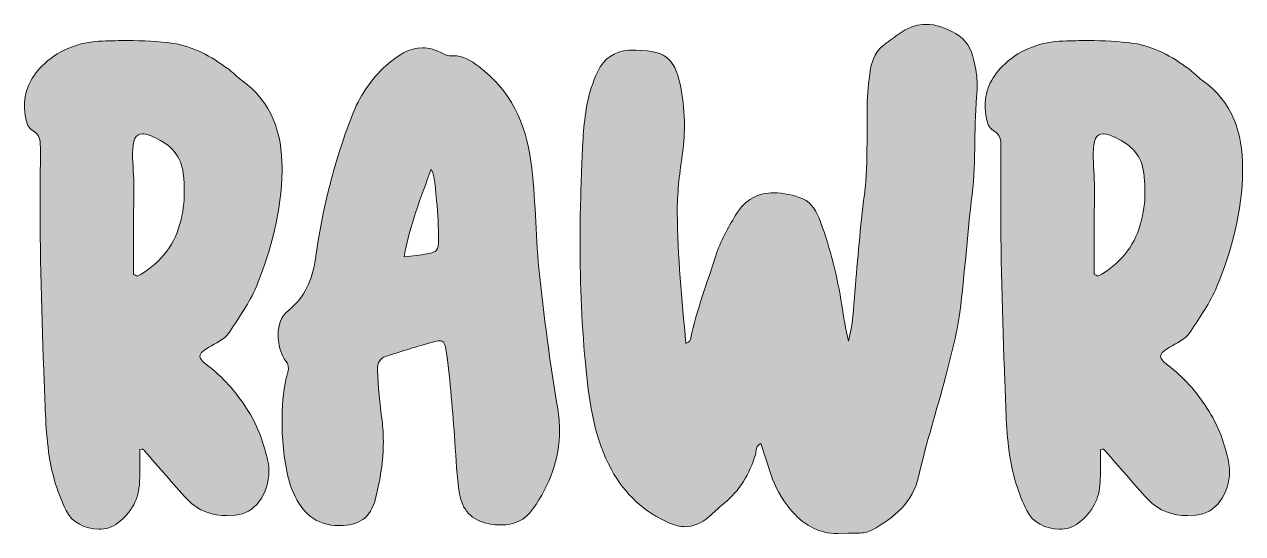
# Model space of a CAD drawing. Header units: inches. Extents: x 263 to 817, y -897 to -183.
# Drawn here: x 314.2 to 512.2, y -265.4 to -182.7 of the extents above; entities that cross this region are included whole.
import ezdxf

# ---------------------------------------------------------------- set-up
doc = ezdxf.new("R2010")
doc.units = ezdxf.units.IN
doc.header["$MEASUREMENT"] = 0
doc.layers.add('Layer 1', color=7, linetype='Continuous')

# ---------------------------------------------------------------- blocks, each defined once
blk = doc.blocks.new('block 4')
at = {"layer": 'Layer 1', "true_color": 0xce0100}
h = blk.add_hatch(color=12, dxfattribs=at)
h.dxf.hatch_style = 2
edge = h.paths.add_edge_path()
edge.add_spline(control_points=[(438.59, -261.38), (437.26, -259.66), (436.17, -257.87), (435.5, -255.78), (435.5, -255.78), (433.87, -250.77), (433.87, -250.77), (433, -251.18), (433.16, -251.98), (433, -252.56), (432.08, -255.74), (430.45, -258.45), (427.86, -260.54), (427.02, -261.21), (426.27, -262), (425.44, -262.71), (424.23, -263.76), (422.93, -264.3), (421.55, -264.3), (420.76, -264.3), (419.92, -264.09), (419.05, -263.72), (414.91, -261.92), (411.78, -258.99), (409.61, -255.03), (406.89, -249.97), (406.06, -244.46), (405.51, -238.9), (404.8, -231.97), (404.51, -225.04), (404.51, -218.06), (404.51, -213.93), (404.64, -209.75), (404.8, -205.62), (404.93, -202.31), (405.05, -199.02), (405.64, -195.8), (405.97, -193.88), (406.6, -192.08), (407.39, -190.33), (408.4, -188.2), (410.07, -187.07), (412.41, -186.9), (412.41, -186.9), (413.62, -186.9), (413.62, -186.9), (418.84, -186.9), (420.05, -188.61), (420.93, -193.21), (421.3, -195.17), (421.47, -197.18), (421.47, -199.14), (421.47, -200.81), (421.34, -202.48), (421.09, -204.15), (420.63, -207.2), (420.3, -210.25), (420.3, -213.3), (420.38, -220.36), (421.05, -227.38), (421.72, -234.52), (422.35, -234.23), (422.47, -233.93), (422.51, -233.64), (423.47, -229.09), (425.15, -224.7), (426.56, -220.28), (427.32, -217.89), (428.53, -215.81), (429.78, -213.68), (431.37, -211), (433.62, -210.04), (436.01, -210.04), (437.55, -210.04), (439.18, -210.42), (440.68, -211.04), (442.23, -211.67), (443.02, -213.22), (443.57, -214.76), (445.19, -219.15), (446.32, -223.66), (447.03, -228.3), (447.32, -230.26), (447.66, -232.18), (448.12, -234.14), (448.83, -231.51), (448.95, -228.8), (449.16, -226.12), (449.62, -220.86), (450.04, -215.6), (450.71, -210.33), (451.08, -207.54), (451.13, -204.7), (451.13, -201.9), (451.13, -201.9), (451.13, -195.88), (451.13, -195.88), (451.17, -193.96), (451.42, -192.08), (451.67, -190.2), (451.88, -188.36), (452.71, -186.82), (454.22, -185.73), (455.09, -185.11), (455.97, -184.48), (456.85, -183.9), (458.14, -183.02), (459.44, -182.68), (460.69, -182.68), (462.32, -182.68), (463.91, -183.27), (465.49, -184.15), (467.21, -185.11), (468.12, -186.69), (468.5, -188.57), (468.79, -189.87), (469.04, -191.16), (469.04, -192.5), (469.04, -192.5), (469, -193.38), (469, -193.38), (468.46, -199.02), (468.88, -204.7), (468.21, -210.33), (467.41, -216.72), (467.04, -223.11), (466.2, -229.51), (465.74, -233.06), (464.74, -236.57), (463.86, -240.03), (462.49, -245.34), (460.77, -250.6), (459.56, -255.99), (458.56, -260.41), (455.55, -262.84), (451.92, -264.84), (451.21, -265.22), (450.46, -265.34), (449.7, -265.34), (449.7, -265.34), (448.08, -265.34), (448.08, -265.34), (448.08, -265.34), (446.41, -265.43), (446.41, -265.43), (443.19, -265.43), (440.64, -263.88), (438.59, -261.38)], knot_values=[0, 0, 0, 0, 1, 1, 1, 2, 2, 2, 3, 3, 3, 4, 4, 4, 5, 5, 5, 6, 6, 6, 7, 7, 7, 8, 8, 8, 9, 9, 9, 10, 10, 10, 11, 11, 11, 12, 12, 12, 13, 13, 13, 14, 14, 14, 15, 15, 15, 16, 16, 16, 17, 17, 17, 18, 18, 18, 19, 19, 19, 20, 20, 20, 21, 21, 21, 22, 22, 22, 23, 23, 23, 24, 24, 24, 25, 25, 25, 26, 26, 26, 27, 27, 27, 28, 28, 28, 29, 29, 29, 30, 30, 30, 31, 31, 31, 32, 32, 32, 33, 33, 33, 34, 34, 34, 35, 35, 35, 36, 36, 36, 37, 37, 37, 38, 38, 38, 39, 39, 39, 40, 40, 40, 41, 41, 41, 42, 42, 42, 43, 43, 43, 44, 44, 44, 45, 45, 45, 46, 46, 46, 47, 47, 47, 48, 48, 48, 49, 49, 49, 49], degree=3, periodic=1)
h = blk.add_hatch(color=12, dxfattribs=at)
h.dxf.hatch_style = 2
edge = h.paths.add_edge_path()
edge.add_spline(control_points=[(321.01, -261.67), (319.68, -258.87), (318.76, -255.95), (318.3, -252.9), (317.67, -248.89), (317.63, -244.83), (317.46, -240.78), (317.04, -230.26), (316.79, -219.73), (316.79, -209.21), (316.79, -209.21), (316.84, -202.65), (316.84, -202.65), (316.84, -201.56), (316.79, -200.52), (315.58, -199.93), (314.87, -199.56), (314.66, -198.72), (314.5, -197.97), (314.33, -197.22), (314.25, -196.51), (314.25, -195.84), (314.25, -193.21), (315.46, -191), (317.5, -189.07), (320.14, -186.65), (323.43, -185.52), (326.94, -185.4), (328.32, -185.36), (329.66, -185.31), (331.04, -185.31), (333.5, -185.31), (335.97, -185.44), (338.39, -185.77), (341.65, -186.23), (344.61, -187.9), (347.29, -189.87), (348.08, -190.45), (348.75, -191.21), (349.58, -191.79), (354.51, -195.3), (356.1, -200.39), (356.1, -205.99), (356.1, -205.99), (356.1, -206.45), (356.1, -206.45), (356.01, -213.01), (354.39, -219.32), (351.88, -225.37), (350.84, -227.96), (349.12, -230.17), (347.7, -232.51), (347.03, -233.68), (345.78, -234.23), (344.65, -234.9), (343.4, -235.61), (342.77, -236.06), (342.77, -236.61), (342.77, -237.07), (343.32, -237.61), (344.36, -238.4), (346.95, -240.37), (348.91, -242.83), (350.67, -245.59), (352.26, -248.09), (353.17, -250.81), (353.8, -253.65), (353.93, -254.23), (353.97, -254.82), (353.97, -255.36), (353.97, -257.07), (353.47, -258.7), (352.38, -260.21), (351.42, -261.54), (350.08, -262.29), (348.54, -262.42), (348.54, -262.42), (347.2, -262.5), (347.2, -262.5), (344.78, -262.5), (342.48, -261.79), (340.73, -259.87), (338.35, -257.28), (336.09, -254.61), (333.75, -251.98), (333.67, -251.85), (333.59, -251.69), (333.33, -251.69), (333.33, -251.69), (333, -251.73), (333, -251.73), (333, -251.73), (333, -254.36), (333, -254.36), (333, -255.28), (333, -256.16), (332.96, -257.07), (332.83, -259.79), (331.71, -261.92), (329.45, -263.67), (328.57, -264.38), (327.44, -264.72), (326.32, -264.72), (324.15, -264.72), (321.93, -263.55), (321.01, -261.67)], knot_values=[0, 0, 0, 0, 1, 1, 1, 2, 2, 2, 3, 3, 3, 4, 4, 4, 5, 5, 5, 6, 6, 6, 7, 7, 7, 8, 8, 8, 9, 9, 9, 10, 10, 10, 11, 11, 11, 12, 12, 12, 13, 13, 13, 14, 14, 14, 15, 15, 15, 16, 16, 16, 17, 17, 17, 18, 18, 18, 19, 19, 19, 20, 20, 20, 21, 21, 21, 22, 22, 22, 23, 23, 23, 24, 24, 24, 25, 25, 25, 26, 26, 26, 27, 27, 27, 28, 28, 28, 29, 29, 29, 30, 30, 30, 31, 31, 31, 32, 32, 32, 33, 33, 33, 34, 34, 34, 35, 35, 35, 35], degree=3, periodic=1)
edge = h.paths.add_edge_path()
edge.add_spline(control_points=[(339.52, -215.1), (340.02, -213.34), (340.23, -211.59), (340.23, -209.75), (340.23, -208.96), (340.19, -208.16), (340.1, -207.37), (339.89, -204.45), (338.43, -202.57), (335.92, -201.31), (334.84, -200.77), (334.04, -200.48), (333.42, -200.48), (332.29, -200.48), (331.87, -201.48), (331.83, -203.65), (331.83, -205.53), (332.04, -207.41), (332.04, -209.33), (332.04, -209.33), (331.96, -215.6), (331.96, -215.6), (331.96, -215.6), (332, -223.32), (332, -223.32), (332.21, -223.41), (332.42, -223.49), (332.58, -223.62), (336.05, -221.74), (338.43, -218.94), (339.52, -215.1)], knot_values=[0, 0, 0, 0, 1, 1, 1, 2, 2, 2, 3, 3, 3, 4, 4, 4, 5, 5, 5, 6, 6, 6, 7, 7, 7, 8, 8, 8, 9, 9, 9, 10, 10, 10, 10], degree=3, periodic=1)
h = blk.add_hatch(color=12, dxfattribs=at)
h.dxf.hatch_style = 2
edge = h.paths.add_edge_path()
edge.add_spline(control_points=[(477.07, -261.67), (475.73, -258.87), (474.81, -255.95), (474.35, -252.9), (473.72, -248.89), (473.68, -244.83), (473.52, -240.78), (473.1, -230.26), (472.85, -219.73), (472.85, -209.21), (472.85, -209.21), (472.89, -202.65), (472.89, -202.65), (472.89, -201.56), (472.85, -200.52), (471.63, -199.93), (470.93, -199.56), (470.72, -198.72), (470.55, -197.97), (470.38, -197.22), (470.3, -196.51), (470.3, -195.84), (470.3, -193.21), (471.51, -191), (473.56, -189.07), (476.19, -186.65), (479.49, -185.52), (483, -185.4), (484.37, -185.36), (485.71, -185.31), (487.09, -185.31), (489.55, -185.31), (492.02, -185.44), (494.44, -185.77), (497.7, -186.23), (500.66, -187.9), (503.34, -189.87), (504.13, -190.45), (504.8, -191.21), (505.63, -191.79), (510.56, -195.3), (512.15, -200.39), (512.15, -205.99), (512.15, -205.99), (512.15, -206.45), (512.15, -206.45), (512.07, -213.01), (510.44, -219.32), (507.93, -225.37), (506.89, -227.96), (505.17, -230.17), (503.76, -232.51), (503.09, -233.68), (501.83, -234.23), (500.71, -234.9), (499.45, -235.61), (498.83, -236.06), (498.83, -236.61), (498.83, -237.07), (499.37, -237.61), (500.41, -238.4), (503, -240.37), (504.97, -242.83), (506.72, -245.59), (508.31, -248.09), (509.23, -250.81), (509.85, -253.65), (509.98, -254.23), (510.02, -254.82), (510.02, -255.36), (510.02, -257.07), (509.52, -258.7), (508.43, -260.21), (507.47, -261.54), (506.14, -262.29), (504.59, -262.42), (504.59, -262.42), (503.25, -262.5), (503.25, -262.5), (500.83, -262.5), (498.53, -261.79), (496.78, -259.87), (494.4, -257.28), (492.14, -254.61), (489.8, -251.98), (489.72, -251.85), (489.64, -251.69), (489.39, -251.69), (489.39, -251.69), (489.05, -251.73), (489.05, -251.73), (489.05, -251.73), (489.05, -254.36), (489.05, -254.36), (489.05, -255.28), (489.05, -256.16), (489.01, -257.07), (488.89, -259.79), (487.76, -261.92), (485.5, -263.67), (484.63, -264.38), (483.5, -264.72), (482.37, -264.72), (480.2, -264.72), (477.98, -263.55), (477.07, -261.67)], knot_values=[0, 0, 0, 0, 1, 1, 1, 2, 2, 2, 3, 3, 3, 4, 4, 4, 5, 5, 5, 6, 6, 6, 7, 7, 7, 8, 8, 8, 9, 9, 9, 10, 10, 10, 11, 11, 11, 12, 12, 12, 13, 13, 13, 14, 14, 14, 15, 15, 15, 16, 16, 16, 17, 17, 17, 18, 18, 18, 19, 19, 19, 20, 20, 20, 21, 21, 21, 22, 22, 22, 23, 23, 23, 24, 24, 24, 25, 25, 25, 26, 26, 26, 27, 27, 27, 28, 28, 28, 29, 29, 29, 30, 30, 30, 31, 31, 31, 32, 32, 32, 33, 33, 33, 34, 34, 34, 35, 35, 35, 35], degree=3, periodic=1)
edge = h.paths.add_edge_path()
edge.add_spline(control_points=[(495.57, -215.1), (496.07, -213.34), (496.28, -211.59), (496.28, -209.75), (496.28, -208.96), (496.24, -208.16), (496.15, -207.37), (495.95, -204.45), (494.48, -202.57), (491.98, -201.31), (490.89, -200.77), (490.1, -200.48), (489.47, -200.48), (488.34, -200.48), (487.93, -201.48), (487.88, -203.65), (487.88, -205.53), (488.09, -207.41), (488.09, -209.33), (488.09, -209.33), (488.01, -215.6), (488.01, -215.6), (488.01, -215.6), (488.05, -223.32), (488.05, -223.32), (488.26, -223.41), (488.47, -223.49), (488.64, -223.62), (492.1, -221.74), (494.48, -218.94), (495.57, -215.1)], knot_values=[0, 0, 0, 0, 1, 1, 1, 2, 2, 2, 3, 3, 3, 4, 4, 4, 5, 5, 5, 6, 6, 6, 7, 7, 7, 8, 8, 8, 9, 9, 9, 10, 10, 10, 10], degree=3, periodic=1)
h = blk.add_hatch(color=12, dxfattribs=at)
h.dxf.hatch_style = 2
edge = h.paths.add_edge_path()
edge.add_spline(control_points=[(365.37, -264.13), (361.53, -264.13), (359.36, -261.96), (357.94, -258.79), (356.64, -255.74), (356.39, -252.39), (356.14, -249.14), (356.14, -249.14), (356.14, -246.34), (356.14, -246.34), (356.14, -243.96), (356.35, -241.58), (357.02, -239.32), (357.1, -239.07), (357.14, -238.82), (357.14, -238.57), (357.14, -238.15), (357.02, -237.78), (356.73, -237.4), (355.98, -236.4), (355.64, -235.19), (355.52, -233.98), (355.47, -233.64), (355.47, -233.31), (355.47, -233.02), (355.47, -231.51), (355.93, -230.17), (357.14, -229.17), (359.82, -226.96), (361.03, -224.24), (361.53, -220.74), (362.62, -212.84), (364.54, -205.11), (367.42, -197.64), (368.63, -194.42), (370.51, -191.66), (373.02, -189.37), (374.85, -187.7), (376.78, -186.48), (378.91, -186.48), (379.99, -186.48), (381.12, -186.78), (382.33, -187.49), (382.62, -187.65), (382.96, -187.78), (383.29, -187.78), (383.29, -187.78), (383.88, -187.78), (383.88, -187.78), (385.51, -187.78), (386.8, -188.57), (388.05, -189.53), (393.19, -193.38), (395.7, -198.72), (396.53, -204.99), (397.33, -210.75), (397.24, -216.6), (397.83, -222.36), (398.62, -230.01), (399.62, -237.57), (400.88, -245.13), (401.09, -246.34), (401.17, -247.51), (401.17, -248.64), (401.17, -253.27), (399.62, -257.53), (396.87, -261.42), (395.61, -263.26), (393.78, -264.01), (391.65, -264.01), (391.06, -264.01), (390.39, -263.97), (389.72, -263.84), (386.84, -263.3), (385.38, -261.5), (384.92, -258.95), (384.46, -256.16), (384.38, -253.31), (384.17, -250.47), (383.83, -245.59), (383.46, -240.7), (382.79, -235.86), (382.62, -234.6), (382.41, -234.1), (381.71, -234.1), (381.41, -234.1), (381.08, -234.19), (380.58, -234.31), (378.07, -234.98), (375.61, -235.81), (373.1, -236.57), (371.97, -236.9), (371.6, -237.65), (371.6, -238.82), (371.68, -241.58), (372.01, -244.33), (372.35, -247.05), (372.51, -248.18), (372.56, -249.31), (372.56, -250.43), (372.56, -253.61), (372.06, -256.7), (371.26, -259.79), (370.51, -262.88), (368.55, -264.13), (365.46, -264.13), (365.46, -264.13), (365.37, -264.13), (365.37, -264.13)], knot_values=[0, 0, 0, 0, 1, 1, 1, 2, 2, 2, 3, 3, 3, 4, 4, 4, 5, 5, 5, 6, 6, 6, 7, 7, 7, 8, 8, 8, 9, 9, 9, 10, 10, 10, 11, 11, 11, 12, 12, 12, 13, 13, 13, 14, 14, 14, 15, 15, 15, 16, 16, 16, 17, 17, 17, 18, 18, 18, 19, 19, 19, 20, 20, 20, 21, 21, 21, 22, 22, 22, 23, 23, 23, 24, 24, 24, 25, 25, 25, 26, 26, 26, 27, 27, 27, 28, 28, 28, 29, 29, 29, 30, 30, 30, 31, 31, 31, 32, 32, 32, 33, 33, 33, 34, 34, 34, 35, 35, 35, 36, 36, 36, 36], degree=3, periodic=1)
edge = h.paths.add_edge_path()
edge.add_spline(control_points=[(379.66, -219.98), (381.25, -219.73), (381.54, -219.4), (381.54, -217.69), (381.5, -215.6), (381.45, -213.43), (381.2, -211.34), (380.99, -209.62), (381.08, -207.87), (380.33, -206.2), (378.66, -210.79), (376.86, -215.35), (375.94, -220.44), (377.4, -220.28), (378.53, -220.15), (379.66, -219.98)], knot_values=[0, 0, 0, 0, 1, 1, 1, 2, 2, 2, 3, 3, 3, 4, 4, 4, 5, 5, 5, 5], degree=3, periodic=1)
at = {"layer": 'Layer 1', "lineweight": 0}
for points, knots in [([(438.59, -261.38), (437.26, -259.66), (436.17, -257.87), (435.5, -255.78), (435.5, -255.78), (433.87, -250.77), (433.87, -250.77), (433, -251.18), (433.16, -251.98), (433, -252.56), (432.08, -255.74), (430.45, -258.45), (427.86, -260.54), (427.02, -261.21), (426.27, -262), (425.44, -262.71), (424.23, -263.76), (422.93, -264.3), (421.55, -264.3), (420.76, -264.3), (419.92, -264.09), (419.05, -263.72), (414.91, -261.92), (411.78, -258.99), (409.61, -255.03), (406.89, -249.97), (406.06, -244.46), (405.51, -238.9), (404.8, -231.97), (404.51, -225.04), (404.51, -218.06), (404.51, -213.93), (404.64, -209.75), (404.8, -205.62), (404.93, -202.31), (405.05, -199.02), (405.64, -195.8), (405.97, -193.88), (406.6, -192.08), (407.39, -190.33), (408.4, -188.2), (410.07, -187.07), (412.41, -186.9), (412.41, -186.9), (413.62, -186.9), (413.62, -186.9), (418.84, -186.9), (420.05, -188.61), (420.93, -193.21), (421.3, -195.17), (421.47, -197.18), (421.47, -199.14), (421.47, -200.81), (421.34, -202.48), (421.09, -204.15), (420.63, -207.2), (420.3, -210.25), (420.3, -213.3), (420.38, -220.36), (421.05, -227.38), (421.72, -234.52), (422.35, -234.23), (422.47, -233.93), (422.51, -233.64), (423.47, -229.09), (425.15, -224.7), (426.56, -220.28), (427.32, -217.89), (428.53, -215.81), (429.78, -213.68), (431.37, -211), (433.62, -210.04), (436.01, -210.04), (437.55, -210.04), (439.18, -210.42), (440.68, -211.04), (442.23, -211.67), (443.02, -213.22), (443.57, -214.76), (445.19, -219.15), (446.32, -223.66), (447.03, -228.3), (447.32, -230.26), (447.66, -232.18), (448.12, -234.14), (448.83, -231.51), (448.95, -228.8), (449.16, -226.12), (449.62, -220.86), (450.04, -215.6), (450.71, -210.33), (451.08, -207.54), (451.13, -204.7), (451.13, -201.9), (451.13, -201.9), (451.13, -195.88), (451.13, -195.88), (451.17, -193.96), (451.42, -192.08), (451.67, -190.2), (451.88, -188.36), (452.71, -186.82), (454.22, -185.73), (455.09, -185.11), (455.97, -184.48), (456.85, -183.9), (458.14, -183.02), (459.44, -182.68), (460.69, -182.68), (462.32, -182.68), (463.91, -183.27), (465.49, -184.15), (467.21, -185.11), (468.12, -186.69), (468.5, -188.57), (468.79, -189.87), (469.04, -191.16), (469.04, -192.5), (469.04, -192.5), (469, -193.38), (469, -193.38), (468.46, -199.02), (468.88, -204.7), (468.21, -210.33), (467.41, -216.72), (467.04, -223.11), (466.2, -229.51), (465.74, -233.06), (464.74, -236.57), (463.86, -240.03), (462.49, -245.34), (460.77, -250.6), (459.56, -255.99), (458.56, -260.41), (455.55, -262.84), (451.92, -264.84), (451.21, -265.22), (450.46, -265.34), (449.7, -265.34), (449.7, -265.34), (448.08, -265.34), (448.08, -265.34), (448.08, -265.34), (446.41, -265.43), (446.41, -265.43), (443.19, -265.43), (440.64, -263.88), (438.59, -261.38)], [0, 0, 0, 0, 1, 1, 1, 2, 2, 2, 3, 3, 3, 4, 4, 4, 5, 5, 5, 6, 6, 6, 7, 7, 7, 8, 8, 8, 9, 9, 9, 10, 10, 10, 11, 11, 11, 12, 12, 12, 13, 13, 13, 14, 14, 14, 15, 15, 15, 16, 16, 16, 17, 17, 17, 18, 18, 18, 19, 19, 19, 20, 20, 20, 21, 21, 21, 22, 22, 22, 23, 23, 23, 24, 24, 24, 25, 25, 25, 26, 26, 26, 27, 27, 27, 28, 28, 28, 29, 29, 29, 30, 30, 30, 31, 31, 31, 32, 32, 32, 33, 33, 33, 34, 34, 34, 35, 35, 35, 36, 36, 36, 37, 37, 37, 38, 38, 38, 39, 39, 39, 40, 40, 40, 41, 41, 41, 42, 42, 42, 43, 43, 43, 44, 44, 44, 45, 45, 45, 46, 46, 46, 47, 47, 47, 48, 48, 48, 49, 49, 49, 49]), ([(321.01, -261.67), (319.68, -258.87), (318.76, -255.95), (318.3, -252.9), (317.67, -248.89), (317.63, -244.83), (317.46, -240.78), (317.04, -230.26), (316.79, -219.73), (316.79, -209.21), (316.79, -209.21), (316.84, -202.65), (316.84, -202.65), (316.84, -201.56), (316.79, -200.52), (315.58, -199.93), (314.87, -199.56), (314.66, -198.72), (314.5, -197.97), (314.33, -197.22), (314.25, -196.51), (314.25, -195.84), (314.25, -193.21), (315.46, -191), (317.5, -189.07), (320.14, -186.65), (323.43, -185.52), (326.94, -185.4), (328.32, -185.36), (329.66, -185.31), (331.04, -185.31), (333.5, -185.31), (335.97, -185.44), (338.39, -185.77), (341.65, -186.23), (344.61, -187.9), (347.29, -189.87), (348.08, -190.45), (348.75, -191.21), (349.58, -191.79), (354.51, -195.3), (356.1, -200.39), (356.1, -205.99), (356.1, -205.99), (356.1, -206.45), (356.1, -206.45), (356.01, -213.01), (354.39, -219.32), (351.88, -225.37), (350.84, -227.96), (349.12, -230.17), (347.7, -232.51), (347.03, -233.68), (345.78, -234.23), (344.65, -234.9), (343.4, -235.61), (342.77, -236.06), (342.77, -236.61), (342.77, -237.07), (343.32, -237.61), (344.36, -238.4), (346.95, -240.37), (348.91, -242.83), (350.67, -245.59), (352.26, -248.09), (353.17, -250.81), (353.8, -253.65), (353.93, -254.23), (353.97, -254.82), (353.97, -255.36), (353.97, -257.07), (353.47, -258.7), (352.38, -260.21), (351.42, -261.54), (350.08, -262.29), (348.54, -262.42), (348.54, -262.42), (347.2, -262.5), (347.2, -262.5), (344.78, -262.5), (342.48, -261.79), (340.73, -259.87), (338.35, -257.28), (336.09, -254.61), (333.75, -251.98), (333.67, -251.85), (333.59, -251.69), (333.33, -251.69), (333.33, -251.69), (333, -251.73), (333, -251.73), (333, -251.73), (333, -254.36), (333, -254.36), (333, -255.28), (333, -256.16), (332.96, -257.07), (332.83, -259.79), (331.71, -261.92), (329.45, -263.67), (328.57, -264.38), (327.44, -264.72), (326.32, -264.72), (324.15, -264.72), (321.93, -263.55), (321.01, -261.67)], [0, 0, 0, 0, 1, 1, 1, 2, 2, 2, 3, 3, 3, 4, 4, 4, 5, 5, 5, 6, 6, 6, 7, 7, 7, 8, 8, 8, 9, 9, 9, 10, 10, 10, 11, 11, 11, 12, 12, 12, 13, 13, 13, 14, 14, 14, 15, 15, 15, 16, 16, 16, 17, 17, 17, 18, 18, 18, 19, 19, 19, 20, 20, 20, 21, 21, 21, 22, 22, 22, 23, 23, 23, 24, 24, 24, 25, 25, 25, 26, 26, 26, 27, 27, 27, 28, 28, 28, 29, 29, 29, 30, 30, 30, 31, 31, 31, 32, 32, 32, 33, 33, 33, 34, 34, 34, 35, 35, 35, 35]), ([(477.07, -261.67), (475.73, -258.87), (474.81, -255.95), (474.35, -252.9), (473.72, -248.89), (473.68, -244.83), (473.52, -240.78), (473.1, -230.26), (472.85, -219.73), (472.85, -209.21), (472.85, -209.21), (472.89, -202.65), (472.89, -202.65), (472.89, -201.56), (472.85, -200.52), (471.63, -199.93), (470.93, -199.56), (470.72, -198.72), (470.55, -197.97), (470.38, -197.22), (470.3, -196.51), (470.3, -195.84), (470.3, -193.21), (471.51, -191), (473.56, -189.07), (476.19, -186.65), (479.49, -185.52), (483, -185.4), (484.37, -185.36), (485.71, -185.31), (487.09, -185.31), (489.55, -185.31), (492.02, -185.44), (494.44, -185.77), (497.7, -186.23), (500.66, -187.9), (503.34, -189.87), (504.13, -190.45), (504.8, -191.21), (505.63, -191.79), (510.56, -195.3), (512.15, -200.39), (512.15, -205.99), (512.15, -205.99), (512.15, -206.45), (512.15, -206.45), (512.07, -213.01), (510.44, -219.32), (507.93, -225.37), (506.89, -227.96), (505.17, -230.17), (503.76, -232.51), (503.09, -233.68), (501.83, -234.23), (500.71, -234.9), (499.45, -235.61), (498.83, -236.06), (498.83, -236.61), (498.83, -237.07), (499.37, -237.61), (500.41, -238.4), (503, -240.37), (504.97, -242.83), (506.72, -245.59), (508.31, -248.09), (509.23, -250.81), (509.85, -253.65), (509.98, -254.23), (510.02, -254.82), (510.02, -255.36), (510.02, -257.07), (509.52, -258.7), (508.43, -260.21), (507.47, -261.54), (506.14, -262.29), (504.59, -262.42), (504.59, -262.42), (503.25, -262.5), (503.25, -262.5), (500.83, -262.5), (498.53, -261.79), (496.78, -259.87), (494.4, -257.28), (492.14, -254.61), (489.8, -251.98), (489.72, -251.85), (489.64, -251.69), (489.39, -251.69), (489.39, -251.69), (489.05, -251.73), (489.05, -251.73), (489.05, -251.73), (489.05, -254.36), (489.05, -254.36), (489.05, -255.28), (489.05, -256.16), (489.01, -257.07), (488.89, -259.79), (487.76, -261.92), (485.5, -263.67), (484.63, -264.38), (483.5, -264.72), (482.37, -264.72), (480.2, -264.72), (477.98, -263.55), (477.07, -261.67)], [0, 0, 0, 0, 1, 1, 1, 2, 2, 2, 3, 3, 3, 4, 4, 4, 5, 5, 5, 6, 6, 6, 7, 7, 7, 8, 8, 8, 9, 9, 9, 10, 10, 10, 11, 11, 11, 12, 12, 12, 13, 13, 13, 14, 14, 14, 15, 15, 15, 16, 16, 16, 17, 17, 17, 18, 18, 18, 19, 19, 19, 20, 20, 20, 21, 21, 21, 22, 22, 22, 23, 23, 23, 24, 24, 24, 25, 25, 25, 26, 26, 26, 27, 27, 27, 28, 28, 28, 29, 29, 29, 30, 30, 30, 31, 31, 31, 32, 32, 32, 33, 33, 33, 34, 34, 34, 35, 35, 35, 35]), ([(365.37, -264.13), (361.53, -264.13), (359.36, -261.96), (357.94, -258.79), (356.64, -255.74), (356.39, -252.39), (356.14, -249.14), (356.14, -249.14), (356.14, -246.34), (356.14, -246.34), (356.14, -243.96), (356.35, -241.58), (357.02, -239.32), (357.1, -239.07), (357.14, -238.82), (357.14, -238.57), (357.14, -238.15), (357.02, -237.78), (356.73, -237.4), (355.98, -236.4), (355.64, -235.19), (355.52, -233.98), (355.47, -233.64), (355.47, -233.31), (355.47, -233.02), (355.47, -231.51), (355.93, -230.17), (357.14, -229.17), (359.82, -226.96), (361.03, -224.24), (361.53, -220.74), (362.62, -212.84), (364.54, -205.11), (367.42, -197.64), (368.63, -194.42), (370.51, -191.66), (373.02, -189.37), (374.85, -187.7), (376.78, -186.48), (378.91, -186.48), (379.99, -186.48), (381.12, -186.78), (382.33, -187.49), (382.62, -187.65), (382.96, -187.78), (383.29, -187.78), (383.29, -187.78), (383.88, -187.78), (383.88, -187.78), (385.51, -187.78), (386.8, -188.57), (388.05, -189.53), (393.19, -193.38), (395.7, -198.72), (396.53, -204.99), (397.33, -210.75), (397.24, -216.6), (397.83, -222.36), (398.62, -230.01), (399.62, -237.57), (400.88, -245.13), (401.09, -246.34), (401.17, -247.51), (401.17, -248.64), (401.17, -253.27), (399.62, -257.53), (396.87, -261.42), (395.61, -263.26), (393.78, -264.01), (391.65, -264.01), (391.06, -264.01), (390.39, -263.97), (389.72, -263.84), (386.84, -263.3), (385.38, -261.5), (384.92, -258.95), (384.46, -256.16), (384.38, -253.31), (384.17, -250.47), (383.83, -245.59), (383.46, -240.7), (382.79, -235.86), (382.62, -234.6), (382.41, -234.1), (381.71, -234.1), (381.41, -234.1), (381.08, -234.19), (380.58, -234.31), (378.07, -234.98), (375.61, -235.81), (373.1, -236.57), (371.97, -236.9), (371.6, -237.65), (371.6, -238.82), (371.68, -241.58), (372.01, -244.33), (372.35, -247.05), (372.51, -248.18), (372.56, -249.31), (372.56, -250.43), (372.56, -253.61), (372.06, -256.7), (371.26, -259.79), (370.51, -262.88), (368.55, -264.13), (365.46, -264.13), (365.46, -264.13), (365.37, -264.13), (365.37, -264.13)], [0, 0, 0, 0, 1, 1, 1, 2, 2, 2, 3, 3, 3, 4, 4, 4, 5, 5, 5, 6, 6, 6, 7, 7, 7, 8, 8, 8, 9, 9, 9, 10, 10, 10, 11, 11, 11, 12, 12, 12, 13, 13, 13, 14, 14, 14, 15, 15, 15, 16, 16, 16, 17, 17, 17, 18, 18, 18, 19, 19, 19, 20, 20, 20, 21, 21, 21, 22, 22, 22, 23, 23, 23, 24, 24, 24, 25, 25, 25, 26, 26, 26, 27, 27, 27, 28, 28, 28, 29, 29, 29, 30, 30, 30, 31, 31, 31, 32, 32, 32, 33, 33, 33, 34, 34, 34, 35, 35, 35, 36, 36, 36, 36]), ([(339.52, -215.1), (340.02, -213.34), (340.23, -211.59), (340.23, -209.75), (340.23, -208.96), (340.19, -208.16), (340.1, -207.37), (339.89, -204.45), (338.43, -202.57), (335.92, -201.31), (334.84, -200.77), (334.04, -200.48), (333.42, -200.48), (332.29, -200.48), (331.87, -201.48), (331.83, -203.65), (331.83, -205.53), (332.04, -207.41), (332.04, -209.33), (332.04, -209.33), (331.96, -215.6), (331.96, -215.6), (331.96, -215.6), (332, -223.32), (332, -223.32), (332.21, -223.41), (332.42, -223.49), (332.58, -223.62), (336.05, -221.74), (338.43, -218.94), (339.52, -215.1)], [0, 0, 0, 0, 1, 1, 1, 2, 2, 2, 3, 3, 3, 4, 4, 4, 5, 5, 5, 6, 6, 6, 7, 7, 7, 8, 8, 8, 9, 9, 9, 10, 10, 10, 10]), ([(495.57, -215.1), (496.07, -213.34), (496.28, -211.59), (496.28, -209.75), (496.28, -208.96), (496.24, -208.16), (496.15, -207.37), (495.95, -204.45), (494.48, -202.57), (491.98, -201.31), (490.89, -200.77), (490.1, -200.48), (489.47, -200.48), (488.34, -200.48), (487.93, -201.48), (487.88, -203.65), (487.88, -205.53), (488.09, -207.41), (488.09, -209.33), (488.09, -209.33), (488.01, -215.6), (488.01, -215.6), (488.01, -215.6), (488.05, -223.32), (488.05, -223.32), (488.26, -223.41), (488.47, -223.49), (488.64, -223.62), (492.1, -221.74), (494.48, -218.94), (495.57, -215.1)], [0, 0, 0, 0, 1, 1, 1, 2, 2, 2, 3, 3, 3, 4, 4, 4, 5, 5, 5, 6, 6, 6, 7, 7, 7, 8, 8, 8, 9, 9, 9, 10, 10, 10, 10]), ([(379.66, -219.98), (381.25, -219.73), (381.54, -219.4), (381.54, -217.69), (381.5, -215.6), (381.45, -213.43), (381.2, -211.34), (380.99, -209.62), (381.08, -207.87), (380.33, -206.2), (378.66, -210.79), (376.86, -215.35), (375.94, -220.44), (377.4, -220.28), (378.53, -220.15), (379.66, -219.98)], [0, 0, 0, 0, 1, 1, 1, 2, 2, 2, 3, 3, 3, 4, 4, 4, 5, 5, 5, 5])]:
    blk.add_open_spline(points, degree=3, knots=knots, dxfattribs=at)
blk = doc.blocks.new('block 2')
at = {"layer": 'Layer 1'}
blk.add_blockref('block 4', (0, 0), dxfattribs=at)

msp = doc.modelspace()

# ---------------------------------------------------------------- block references
at = {"layer": 'Layer 1'}
msp.add_blockref('block 2', (0, 0), dxfattribs=at)

doc.saveas('drawing.dxf')
